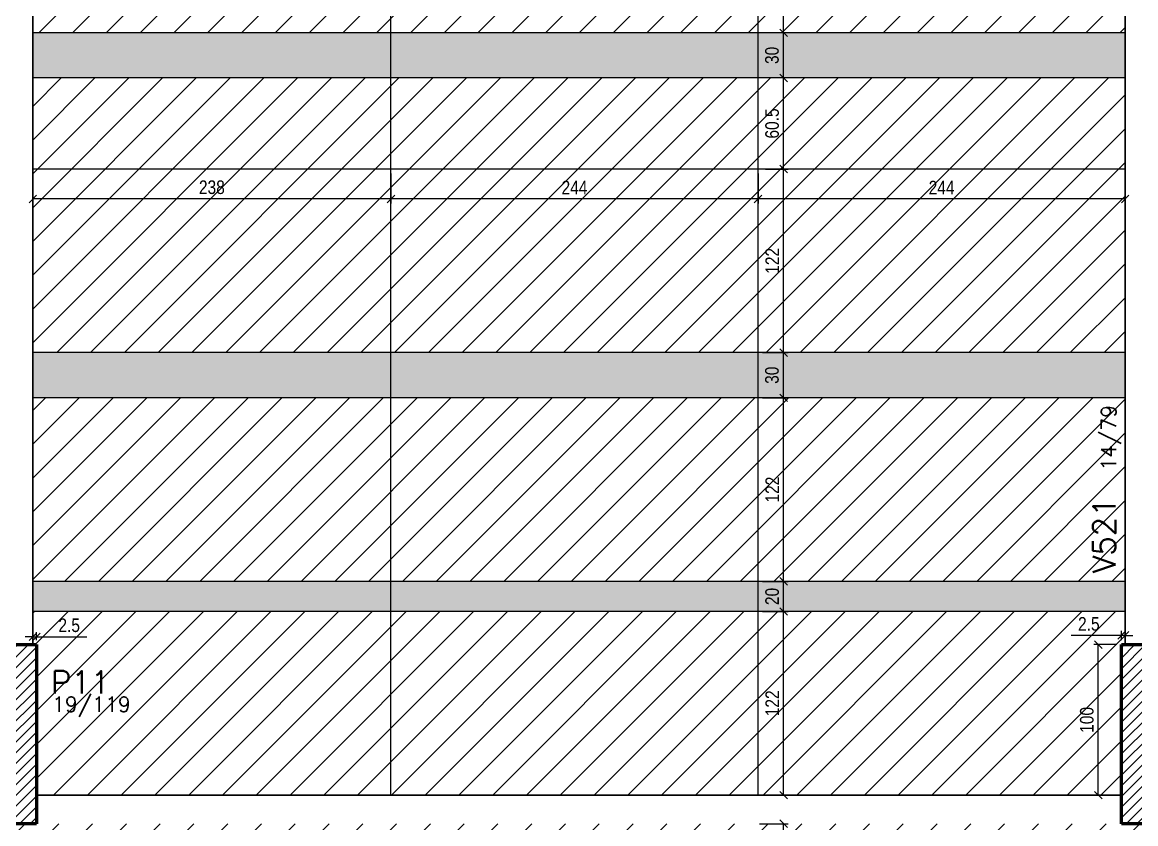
# Model space of a CAD drawing. Extents: x 8513 to 14085, y 7177 to 11211.
# Drawn here: x 10784 to 11524, y 9337 to 9870 of the extents above; entities that cross this region are included whole.
import ezdxf

# ---------------------------------------------------------------- set-up
doc = ezdxf.new("R2010")
doc.units = 0
doc.layers.add('COTA', color=241, linetype='Continuous')
doc.layers.add('Painéis', color=200, linetype='Continuous')
for name, color, linetype, lineweight in [('EST-PILAR', 7, 'Continuous', 9), ('EST-PILAR-CUT', 7, 'Continuous', 60), ('EST-PILAR-TEXT', 7, 'Continuous', 9), ('EST-VIGA', 7, 'Continuous', 30), ('EST-VIGA-TEXT', 7, 'Continuous', 9), ('Hachura', 253, 'Continuous', 9), ('REAPROVEITAMENTO', 7, 'Continuous', 9)]:
    doc.layers.add(name, color=color, linetype=linetype, lineweight=lineweight)
doc.styles.add('COTA TECNICA-50', font='techl___.ttf', dxfattribs={"height": 9})
doc.styles.add('RomanS_IV50', font='romans_IV50.ttf', dxfattribs={"height": 11.25})
doc.styles.add('RomanS_IV50_B', font='', dxfattribs={"height": 18.75})
doc.styles.get('RomanS_IV50_B').set_extended_font_data('RomanS_IV50', bold=True)
doc.dimstyles.new('PAINEL', dxfattribs={"dimtxt": 9, "dimasz": 5, "dimexe": 3, "dimexo": 3, "dimgap": 3, "dimtad": 1, "dimdec": 1, "dimzin": 12, "dimdsep": 46, "dimtxsty": 'COTA TECNICA-50', "dimblk": 'OBLIQUE', "dimcen": 0, "dimclrd": 4, "dimclre": 4, "dimclrt": 1, "dimadec": 1, "dimazin": 3, "dimtfac": 1, "dimtdec": 1, "dimtmove": 0, "dimatfit": 3, "dimldrblk": 'OBLIQUE', "dimfxl": 1, "dimtolj": 1, "dimtzin": 12, "dimarcsym": 0})
pattern_1 = [(45, (10031.514, 9258.8226), (-3.535534, 3.535534), [])]
pattern_2 = [(45, (-110.975, -32.35), (-11.22532, 11.22532), [])]

# ---------------------------------------------------------------- blocks, each defined once
blk = doc.blocks.new('_Oblique')
at = {"color": 0, "linetype": 'ByBlock', "lineweight": -2}
blk.add_line((-0.5, -0.5), (0.5, 0.5), dxfattribs=at)
blk = doc.blocks.new('*D280')
at = {"layer": 'COTA', "color": 4, "lineweight": -2, "transparency": 16777216}
for p, q in [((10790.51, 9461.53), (10785.51, 9461.53)), ((10790.51, 9459.32), (10790.51, 9464.53)), ((10790.51, 9461.53), (10793.01, 9461.53)), ((10793.01, 9459.32), (10793.01, 9464.53)), ((10793.01, 9461.53), (10826.37, 9461.53))]:
    blk.add_line(p, q, dxfattribs=at)
at = {"layer": 'Defpoints', "color": 0, "transparency": 16777216}
for p in [(10793.01, 9461.53), (10790.51, 9456.32), (10793.01, 9456.32)]:
    blk.add_point(p, dxfattribs=at)
at = {"layer": 'COTA', "color": 4, "lineweight": -2, "transparency": 16777216, "xscale": 5, "yscale": 5, "zscale": 5}
blk.add_blockref('_Oblique', (10790.51, 9461.53), dxfattribs=at)
at = {"layer": 'COTA', "color": 4, "lineweight": -2, "transparency": 16777216, "xscale": 5, "yscale": 5, "zscale": 5, "rotation": 180}
blk.add_blockref('_Oblique', (10793.01, 9461.53), dxfattribs=at)
at = {"layer": 'COTA', "color": 1, "transparency": 16777216, "insert": (10814.69, 9469.13), "char_height": 9, "attachment_point": 5, "style": 'COTA TECNICA-50'}
blk.add_mtext('\\A1;2.5', dxfattribs=at)
blk = doc.blocks.new('*D290')
at = {"layer": 'COTA', "color": 4, "lineweight": -2, "transparency": 16777216}
for p, q in [((11511.01, 9456.32), (11495.63, 9456.32)), ((11498.63, 9356.32), (11498.63, 9456.32)), ((11511.01, 9356.32), (11495.63, 9356.32))]:
    blk.add_line(p, q, dxfattribs=at)
at = {"layer": 'Defpoints', "color": 0, "transparency": 16777216}
for p in [(11498.63, 9456.32), (11514.01, 9456.32), (11514.01, 9356.32)]:
    blk.add_point(p, dxfattribs=at)
at = {"layer": 'COTA', "color": 4, "lineweight": -2, "transparency": 16777216, "xscale": 5, "yscale": 5, "zscale": 5}
for p, rotation in [((11498.63, 9456.32), 90), ((11498.63, 9356.32), 270)]:
    blk.add_blockref('_Oblique', p, dxfattribs=dict(at, rotation=rotation))
at = {"layer": 'COTA', "color": 1, "transparency": 16777216, "insert": (11491.03, 9406.32), "char_height": 9, "attachment_point": 5, "rotation": 90, "style": 'COTA TECNICA-50'}
blk.add_mtext('\\A1;100', dxfattribs=at)
blk = doc.blocks.new('*D291')
at = {"layer": 'COTA', "color": 4, "lineweight": -2, "transparency": 16777216}
for p, q in [((11514.01, 9459.32), (11514.01, 9465.45)), ((11516.51, 9459.32), (11516.51, 9465.45)), ((11514.01, 9462.45), (11480.66, 9462.45)), ((11516.51, 9462.45), (11514.01, 9462.45)), ((11516.51, 9462.45), (11521.51, 9462.45))]:
    blk.add_line(p, q, dxfattribs=at)
at = {"layer": 'Defpoints', "color": 0, "transparency": 16777216}
for p in [(11514.01, 9462.45), (11514.01, 9456.32), (11516.51, 9456.32)]:
    blk.add_point(p, dxfattribs=at)
at = {"layer": 'COTA', "color": 4, "lineweight": -2, "transparency": 16777216, "xscale": 5, "yscale": 5, "zscale": 5}
blk.add_blockref('_Oblique', (11514.01, 9462.45), dxfattribs=at)
at = {"layer": 'COTA', "color": 4, "lineweight": -2, "transparency": 16777216, "xscale": 5, "yscale": 5, "zscale": 5, "rotation": 180}
blk.add_blockref('_Oblique', (11516.51, 9462.45), dxfattribs=at)
at = {"layer": 'COTA', "color": 1, "transparency": 16777216, "insert": (11492.34, 9470.05), "char_height": 9, "attachment_point": 5, "style": 'COTA TECNICA-50'}
blk.add_mtext('\\A1;2.5', dxfattribs=at)
blk = doc.blocks.new('*D321')
at = {"layer": 'COTA', "color": 4, "lineweight": -2, "transparency": 16777216}
for p, q in [((11272.51, 9769.32), (11272.51, 9749.44)), ((11516.51, 9769.32), (11516.51, 9749.44)), ((11516.51, 9752.44), (11272.51, 9752.44))]:
    blk.add_line(p, q, dxfattribs=at)
at = {"layer": 'Defpoints', "color": 0, "transparency": 16777216}
for p in [(11272.51, 9772.32), (11516.51, 9772.32), (11272.51, 9752.44)]:
    blk.add_point(p, dxfattribs=at)
at = {"layer": 'COTA', "color": 4, "lineweight": -2, "transparency": 16777216, "xscale": 5, "yscale": 5, "zscale": 5, "rotation": 180}
blk.add_blockref('_Oblique', (11272.51, 9752.44), dxfattribs=at)
at = {"layer": 'COTA', "color": 4, "lineweight": -2, "transparency": 16777216, "xscale": 5, "yscale": 5, "zscale": 5}
blk.add_blockref('_Oblique', (11516.51, 9752.44), dxfattribs=at)
at = {"layer": 'COTA', "color": 1, "transparency": 16777216, "insert": (11394.51, 9760.01), "char_height": 9, "attachment_point": 5, "style": 'COTA TECNICA-50'}
blk.add_mtext('\\A1;244', dxfattribs=at)
blk = doc.blocks.new('*D322')
at = {"layer": 'COTA', "color": 4, "lineweight": -2, "transparency": 16777216}
for p, q in [((11028.51, 9769.32), (11028.51, 9749.44)), ((11272.51, 9769.32), (11272.51, 9749.44)), ((11272.51, 9752.44), (11028.51, 9752.44))]:
    blk.add_line(p, q, dxfattribs=at)
at = {"layer": 'Defpoints', "color": 0, "transparency": 16777216}
for p in [(11028.51, 9772.32), (11272.51, 9772.32), (11028.51, 9752.44)]:
    blk.add_point(p, dxfattribs=at)
at = {"layer": 'COTA', "color": 4, "lineweight": -2, "transparency": 16777216, "xscale": 5, "yscale": 5, "zscale": 5, "rotation": 180}
blk.add_blockref('_Oblique', (11028.51, 9752.44), dxfattribs=at)
at = {"layer": 'COTA', "color": 4, "lineweight": -2, "transparency": 16777216, "xscale": 5, "yscale": 5, "zscale": 5}
blk.add_blockref('_Oblique', (11272.51, 9752.44), dxfattribs=at)
at = {"layer": 'COTA', "color": 1, "transparency": 16777216, "insert": (11150.51, 9760.01), "char_height": 9, "attachment_point": 5, "style": 'COTA TECNICA-50'}
blk.add_mtext('\\A1;244', dxfattribs=at)
blk = doc.blocks.new('*D323')
at = {"layer": 'COTA', "color": 4, "lineweight": -2, "transparency": 16777216}
for p, q in [((10790.51, 9769.32), (10790.51, 9749.44)), ((11028.51, 9769.32), (11028.51, 9749.44)), ((11028.51, 9752.44), (10790.51, 9752.44))]:
    blk.add_line(p, q, dxfattribs=at)
at = {"layer": 'Defpoints', "color": 0, "transparency": 16777216}
for p in [(10790.51, 9772.32), (11028.51, 9772.32), (10790.51, 9752.44)]:
    blk.add_point(p, dxfattribs=at)
at = {"layer": 'COTA', "color": 4, "lineweight": -2, "transparency": 16777216, "xscale": 5, "yscale": 5, "zscale": 5, "rotation": 180}
blk.add_blockref('_Oblique', (10790.51, 9752.44), dxfattribs=at)
at = {"layer": 'COTA', "color": 4, "lineweight": -2, "transparency": 16777216, "xscale": 5, "yscale": 5, "zscale": 5}
blk.add_blockref('_Oblique', (11028.51, 9752.44), dxfattribs=at)
at = {"layer": 'COTA', "color": 1, "transparency": 16777216, "insert": (10909.51, 9760.16), "char_height": 9, "attachment_point": 5, "style": 'COTA TECNICA-50'}
blk.add_mtext('\\A1;238', dxfattribs=at)
blk = doc.blocks.new('*D270')
at = {"layer": 'COTA', "color": 4, "lineweight": -2, "transparency": 16777216}
for p, q in [((11275.51, 9478.32), (11292.48, 9478.32)), ((11289.48, 9356.32), (11289.48, 9478.32)), ((11275.51, 9356.32), (11292.48, 9356.32))]:
    blk.add_line(p, q, dxfattribs=at)
at = {"layer": 'Defpoints', "color": 0, "transparency": 16777216}
for p in [(11272.51, 9478.32), (11289.48, 9478.32), (11272.51, 9356.32)]:
    blk.add_point(p, dxfattribs=at)
at = {"layer": 'COTA', "color": 4, "lineweight": -2, "transparency": 16777216, "xscale": 5, "yscale": 5, "zscale": 5}
for p, rotation in [((11289.48, 9478.32), 90), ((11289.48, 9356.32), 270)]:
    blk.add_blockref('_Oblique', p, dxfattribs=dict(at, rotation=rotation))
at = {"layer": 'COTA', "color": 1, "transparency": 16777216, "insert": (11281.93, 9417.32), "char_height": 9, "attachment_point": 5, "rotation": 90, "style": 'COTA TECNICA-50'}
blk.add_mtext('\\A1;122', dxfattribs=at)
blk = doc.blocks.new('*D271')
at = {"layer": 'COTA', "color": 4, "lineweight": -2, "transparency": 16777216}
for p, q in [((11275.51, 9498.32), (11292.48, 9498.32)), ((11289.48, 9478.32), (11289.48, 9498.32)), ((11275.51, 9478.32), (11292.48, 9478.32))]:
    blk.add_line(p, q, dxfattribs=at)
at = {"layer": 'Defpoints', "color": 0, "transparency": 16777216}
for p in [(11272.51, 9498.32), (11289.48, 9498.32), (11272.51, 9478.32)]:
    blk.add_point(p, dxfattribs=at)
at = {"layer": 'COTA', "color": 4, "lineweight": -2, "transparency": 16777216, "xscale": 5, "yscale": 5, "zscale": 5}
for p, rotation in [((11289.48, 9498.32), 90), ((11289.48, 9478.32), 270)]:
    blk.add_blockref('_Oblique', p, dxfattribs=dict(at, rotation=rotation))
at = {"layer": 'COTA', "color": 1, "transparency": 16777216, "insert": (11281.89, 9488.32), "char_height": 9, "attachment_point": 5, "rotation": 90, "style": 'COTA TECNICA-50'}
blk.add_mtext('\\A1;20', dxfattribs=at)
blk = doc.blocks.new('*D272')
at = {"layer": 'COTA', "color": 4, "lineweight": -2, "transparency": 16777216}
for p, q in [((11275.51, 9620.32), (11292.48, 9620.32)), ((11289.48, 9498.32), (11289.48, 9620.32)), ((11275.51, 9498.32), (11292.48, 9498.32))]:
    blk.add_line(p, q, dxfattribs=at)
at = {"layer": 'Defpoints', "color": 0, "transparency": 16777216}
for p in [(11272.51, 9620.32), (11289.48, 9620.32), (11272.51, 9498.32)]:
    blk.add_point(p, dxfattribs=at)
at = {"layer": 'COTA', "color": 4, "lineweight": -2, "transparency": 16777216, "xscale": 5, "yscale": 5, "zscale": 5}
for p, rotation in [((11289.48, 9620.32), 90), ((11289.48, 9498.32), 270)]:
    blk.add_blockref('_Oblique', p, dxfattribs=dict(at, rotation=rotation))
at = {"layer": 'COTA', "color": 1, "transparency": 16777216, "insert": (11281.93, 9559.32), "char_height": 9, "attachment_point": 5, "rotation": 90, "style": 'COTA TECNICA-50'}
blk.add_mtext('\\A1;122', dxfattribs=at)
blk = doc.blocks.new('*D273')
at = {"layer": 'COTA', "color": 4, "lineweight": -2, "transparency": 16777216}
for p, q in [((11275.51, 9650.32), (11292.48, 9650.32)), ((11289.48, 9620.32), (11289.48, 9650.32)), ((11275.51, 9620.32), (11292.48, 9620.32))]:
    blk.add_line(p, q, dxfattribs=at)
at = {"layer": 'Defpoints', "color": 0, "transparency": 16777216}
for p in [(11272.51, 9650.32), (11289.48, 9650.32), (11272.51, 9620.32)]:
    blk.add_point(p, dxfattribs=at)
at = {"layer": 'COTA', "color": 4, "lineweight": -2, "transparency": 16777216, "xscale": 5, "yscale": 5, "zscale": 5}
for p, rotation in [((11289.48, 9650.32), 90), ((11289.48, 9620.32), 270)]:
    blk.add_blockref('_Oblique', p, dxfattribs=dict(at, rotation=rotation))
at = {"layer": 'COTA', "color": 1, "transparency": 16777216, "insert": (11281.79, 9635.32), "char_height": 9, "attachment_point": 5, "rotation": 90, "style": 'COTA TECNICA-50'}
blk.add_mtext('\\A1;30', dxfattribs=at)
blk = doc.blocks.new('*D274')
at = {"layer": 'COTA', "color": 4, "lineweight": -2, "transparency": 16777216}
for p, q in [((11277.48, 9772.32), (11292.48, 9772.32)), ((11289.48, 9650.32), (11289.48, 9772.32)), ((11275.51, 9650.32), (11292.48, 9650.32))]:
    blk.add_line(p, q, dxfattribs=at)
at = {"layer": 'Defpoints', "color": 0, "transparency": 16777216}
for p in [(11274.48, 9772.32), (11289.48, 9772.32), (11272.51, 9650.32)]:
    blk.add_point(p, dxfattribs=at)
at = {"layer": 'COTA', "color": 4, "lineweight": -2, "transparency": 16777216, "xscale": 5, "yscale": 5, "zscale": 5}
for p, rotation in [((11289.48, 9772.32), 90), ((11289.48, 9650.32), 270)]:
    blk.add_blockref('_Oblique', p, dxfattribs=dict(at, rotation=rotation))
at = {"layer": 'COTA', "color": 1, "transparency": 16777216, "insert": (11281.93, 9711.32), "char_height": 9, "attachment_point": 5, "rotation": 90, "style": 'COTA TECNICA-50'}
blk.add_mtext('\\A1;122', dxfattribs=at)
blk = doc.blocks.new('*D275')
at = {"layer": 'COTA', "color": 4, "lineweight": -2, "transparency": 16777216}
for p, q in [((11289.48, 9772.32), (11289.48, 9832.82)), ((11277.48, 9772.32), (11292.48, 9772.32))]:
    blk.add_line(p, q, dxfattribs=at)
at = {"layer": 'Defpoints', "color": 0, "transparency": 16777216}
for p in [(11289.48, 9832.82), (11289.48, 9832.82), (11274.48, 9772.32)]:
    blk.add_point(p, dxfattribs=at)
at = {"layer": 'COTA', "color": 4, "lineweight": -2, "transparency": 16777216, "xscale": 5, "yscale": 5, "zscale": 5}
for p, rotation in [((11289.48, 9832.82), 90), ((11289.48, 9772.32), 270)]:
    blk.add_blockref('_Oblique', p, dxfattribs=dict(at, rotation=rotation))
at = {"layer": 'COTA', "color": 1, "transparency": 16777216, "insert": (11281.88, 9802.57), "char_height": 9, "attachment_point": 5, "rotation": 90, "style": 'COTA TECNICA-50'}
blk.add_mtext('\\A1;60.5', dxfattribs=at)
blk = doc.blocks.new('*D276')
at = {"layer": 'COTA', "color": 4, "lineweight": -2, "transparency": 16777216}
blk.add_line((11289.48, 9832.82), (11289.48, 9862.82), dxfattribs=at)
at = {"layer": 'Defpoints', "color": 0, "transparency": 16777216}
for p in [(11289.48, 9862.82), (11289.48, 9862.82), (11289.48, 9832.82)]:
    blk.add_point(p, dxfattribs=at)
at = {"layer": 'COTA', "color": 4, "lineweight": -2, "transparency": 16777216, "xscale": 5, "yscale": 5, "zscale": 5}
for p, rotation in [((11289.48, 9862.82), 90), ((11289.48, 9832.82), 270)]:
    blk.add_blockref('_Oblique', p, dxfattribs=dict(at, rotation=rotation))
at = {"layer": 'COTA', "color": 1, "transparency": 16777216, "insert": (11281.79, 9847.82), "char_height": 9, "attachment_point": 5, "rotation": 90, "style": 'COTA TECNICA-50'}
blk.add_mtext('\\A1;30', dxfattribs=at)
blk = doc.blocks.new('*D277')
at = {"layer": 'COTA', "color": 4, "lineweight": -2, "transparency": 16777216}
blk.add_line((11289.48, 9862.82), (11289.48, 9984.82), dxfattribs=at)
at = {"layer": 'Defpoints', "color": 0, "transparency": 16777216}
for p in [(11289.48, 9984.82), (11289.48, 9984.82), (11289.48, 9862.82)]:
    blk.add_point(p, dxfattribs=at)
at = {"layer": 'COTA', "color": 4, "lineweight": -2, "transparency": 16777216, "xscale": 5, "yscale": 5, "zscale": 5}
for p, rotation in [((11289.48, 9984.82), 90), ((11289.48, 9862.82), 270)]:
    blk.add_blockref('_Oblique', p, dxfattribs=dict(at, rotation=rotation))
at = {"layer": 'COTA', "color": 1, "transparency": 16777216, "insert": (11281.93, 9923.82), "char_height": 9, "attachment_point": 5, "rotation": 90, "style": 'COTA TECNICA-50'}
blk.add_mtext('\\A1;122', dxfattribs=at)
blk = doc.blocks.new('*D503')
at = {"layer": 'COTA', "color": 4, "lineweight": -2, "transparency": 16777216}
for p, q in [((11273.51, 9337.32), (11292.48, 9337.32)), ((11289.48, 9236.32), (11289.48, 9337.32)), ((11273.51, 9236.32), (11292.48, 9236.32))]:
    blk.add_line(p, q, dxfattribs=at)
at = {"layer": 'Defpoints', "color": 0, "transparency": 16777216}
for p in [(11270.51, 9337.32), (11289.48, 9337.32), (11270.51, 9236.32)]:
    blk.add_point(p, dxfattribs=at)
at = {"layer": 'COTA', "color": 4, "lineweight": -2, "transparency": 16777216, "xscale": 5, "yscale": 5, "zscale": 5}
for p, rotation in [((11289.48, 9337.32), 90), ((11289.48, 9236.32), 270)]:
    blk.add_blockref('_Oblique', p, dxfattribs=dict(at, rotation=rotation))
at = {"layer": 'COTA', "color": 1, "transparency": 16777216, "insert": (11281.89, 9286.82), "char_height": 9, "attachment_point": 5, "rotation": 90, "style": 'COTA TECNICA-50'}
blk.add_mtext('\\A1;101', dxfattribs=at)

msp = doc.modelspace()

# ---------------------------------------------------------------- hatches: boundary and pattern name
at = {"layer": 'EST-PILAR'}
h = msp.add_hatch(dxfattribs=at)
h.set_pattern_fill('FP_1', color=5, style=0, pattern_type=2)
h.set_pattern_definition(pattern_1)
h.paths.add_polyline_path([(10793.01, 9337.32), (10793.01, 9456.32), (10774.01, 9456.32), (10774.01, 9337.32)], flags=0)
h = msp.add_hatch(dxfattribs=at)
h.set_pattern_fill('FP_1', color=5, style=0, pattern_type=2)
h.set_pattern_definition(pattern_1)
h.paths.add_polyline_path([(11514.01, 9337.32), (11533.01, 9337.32), (11533.01, 9456.32), (11514.01, 9456.32)], flags=0)
at = {"layer": 'Hachura'}
h = msp.add_hatch(color=256, dxfattribs=at)
h.dxf.hatch_style = 1
h.paths.add_polyline_path([(11272.51, 9832.82), (11272.51, 9862.82), (11516.51, 9862.82), (11516.51, 9832.82)])
h.paths.add_polyline_path([(11028.51, 9832.82), (11028.51, 9862.82), (11272.51, 9862.82), (11272.51, 9832.82)])
h.paths.add_polyline_path([(11028.51, 9862.82), (11028.51, 9832.82), (10790.51, 9832.82), (10790.51, 9862.82)])
h.paths.add_polyline_path([(11028.51, 9650.32), (11028.51, 9620.32), (10790.51, 9620.32), (10790.51, 9650.32)])
h.paths.add_polyline_path([(11272.51, 9650.32), (11272.51, 9620.32), (11028.51, 9620.32), (11028.51, 9650.32)])
h.paths.add_polyline_path([(11272.51, 9620.32), (11272.51, 9650.32), (11516.51, 9650.32), (11516.51, 9620.32)])
h.paths.add_polyline_path([(11272.51, 9478.32), (11272.51, 9498.32), (11516.51, 9498.32), (11516.51, 9478.32)])
h.paths.add_polyline_path([(11028.51, 9478.32), (11028.51, 9498.32), (11272.51, 9498.32), (11272.51, 9478.32)])
h.paths.add_polyline_path([(10790.51, 9478.32), (10790.51, 9498.32), (11028.51, 9498.32), (11028.51, 9478.32)])
at = {"layer": 'REAPROVEITAMENTO'}
h = msp.add_hatch(dxfattribs=at)
h.set_pattern_fill('ANSI31', color=251, scale=5, style=0)
h.set_pattern_definition(pattern_2)
h.paths.add_polyline_path([(11028.51, 9862.82), (11028.51, 9984.82), (10808.01, 9984.82), (10790.51, 9984.82), (10790.51, 9862.82)])
h.paths.add_polyline_path([(11028.51, 9772.32), (11028.51, 9832.82), (10790.51, 9832.82), (10790.51, 9772.32)])
h.paths.add_polyline_path([(11028.51, 9650.32), (11028.51, 9772.32), (10790.51, 9772.32), (10790.51, 9650.32)])
h.paths.add_polyline_path([(11028.51, 9498.32), (11028.51, 9620.32), (10790.51, 9620.32), (10790.51, 9498.32)])
h.paths.add_polyline_path([(11028.51, 9478.32), (10790.51, 9478.32), (10790.51, 9456.32), (10793.01, 9456.32), (10793.01, 9356.32), (11028.51, 9356.32)])
h.paths.add_polyline_path([(11028.51, 9478.32), (11028.51, 9356.32), (11272.51, 9356.32), (11272.51, 9478.32)])
h.paths.add_polyline_path([(11028.51, 9620.32), (11028.51, 9498.32), (11272.51, 9498.32), (11272.51, 9620.32)])
h.paths.add_polyline_path([(11028.51, 9772.32), (11028.51, 9650.32), (11272.51, 9650.32), (11272.51, 9772.32)])
h.paths.add_polyline_path([(11272.51, 9772.32), (11272.51, 9832.82), (11028.51, 9832.82), (11028.51, 9772.32)])
h.paths.add_polyline_path([(11028.51, 9862.82), (11272.51, 9862.82), (11272.51, 9984.82), (11028.51, 9984.82)])
h.paths.add_polyline_path([(11516.51, 9862.82), (11516.51, 9984.82), (11499.01, 9984.82), (11272.51, 9984.82), (11272.51, 9862.82)])
h.paths.add_polyline_path([(11516.51, 9772.32), (11516.51, 9832.82), (11272.51, 9832.82), (11272.51, 9772.32)])
h.paths.add_polyline_path([(11516.51, 9650.32), (11516.51, 9772.32), (11272.51, 9772.32), (11272.51, 9650.32)])
h.paths.add_polyline_path([(11516.51, 9498.32), (11516.51, 9620.32), (11272.51, 9620.32), (11272.51, 9498.32)])
h.paths.add_polyline_path([(11514.01, 9356.32), (11514.01, 9456.32), (11516.51, 9456.32), (11516.51, 9478.32), (11272.51, 9478.32), (11272.51, 9356.32)])
h = msp.add_hatch(dxfattribs=at)
h.set_pattern_fill('ANSI31', color=251, scale=5, style=0)
h.set_pattern_definition(pattern_2)
h.paths.add_polyline_path([(10050.51, 9337.32), (10050.51, 9236.32), (10294.51, 9236.32), (10294.51, 9337.32)])
h.paths.add_polyline_path([(10538.51, 9236.32), (10538.51, 9337.32), (10294.51, 9337.32), (10294.51, 9236.32)])
h.paths.add_polyline_path([(10782.51, 9236.32), (10782.51, 9337.32), (10774.01, 9337.32), (10538.51, 9337.32), (10538.51, 9236.32)])
h.paths.add_polyline_path([(11026.51, 9236.32), (11026.51, 9264.87, -0.813689), (11007.34, 9268.85, -0.813689), (11026.51, 9272.83), (11026.51, 9337.32), (10793.01, 9337.32), (10782.51, 9337.32), (10782.51, 9236.32)])
h.paths.add_polyline_path([(11026.51, 9337.32), (11026.51, 9272.83, -0.207641), (11026.51, 9264.87), (11026.51, 9236.32), (11270.51, 9236.32), (11270.51, 9337.32)])
h.paths.add_polyline_path([(11270.51, 9337.32), (11270.51, 9236.32), (11514.51, 9236.32), (11514.51, 9337.32), (11514.01, 9337.32)])
h.paths.add_polyline_path([(11758.51, 9236.32), (11758.51, 9337.32), (11533.01, 9337.32), (11514.51, 9337.32), (11514.51, 9236.32)])
h.paths.add_polyline_path([(12002.51, 9236.32), (12002.51, 9337.32), (11758.51, 9337.32), (11758.51, 9236.32)])
h.paths.add_polyline_path([(12002.51, 9337.32), (12002.51, 9236.32), (12246.51, 9236.32), (12246.51, 9337.32)])
h.paths.add_polyline_path([(12246.51, 9337.32), (12246.51, 9236.32), (12454.01, 9236.32), (12454.01, 9337.32)])
h.paths.add_polyline_path([(11758.51, 9236.32), (11758.51, 9179.32), (12002.51, 9179.32), (12002.51, 9236.32)])
h.paths.add_polyline_path([(11514.51, 9236.32), (11514.51, 9179.32), (11578.01, 9179.32), (11758.51, 9179.32), (11758.51, 9236.32)])
h.paths.add_polyline_path([(11469.01, 9179.32), (11514.51, 9179.32), (11514.51, 9236.32), (11270.51, 9236.32), (11270.51, 9179.32)])
h.paths.add_polyline_path([(11270.51, 9179.32), (11270.51, 9236.32), (11026.51, 9236.32), (11026.51, 9179.32)])
h.paths.add_polyline_path([(11026.51, 9179.32), (11026.51, 9236.32), (10782.51, 9236.32), (10782.51, 9179.32), (10793.01, 9179.32)])
h.paths.add_polyline_path([(10538.51, 9236.32), (10538.51, 9179.32), (10774.01, 9179.32), (10782.51, 9179.32), (10782.51, 9236.32)])
h.paths.add_polyline_path([(10294.51, 9236.32), (10294.51, 9179.32), (10538.51, 9179.32), (10538.51, 9236.32)])
h.paths.add_polyline_path([(10294.51, 9179.32), (10294.51, 9236.32), (10050.51, 9236.32), (10050.51, 9179.32)])

# ---------------------------------------------------------------- linework, layer by layer
at = {"layer": 'EST-PILAR-CUT', "color": 5}
for p, q in [((10774.01, 9456.32), (10793.01, 9456.32)), ((10793.01, 9456.32), (10793.01, 9337.32)), ((11514.01, 9337.32), (11514.01, 9456.32)), ((11514.01, 9456.32), (11533.01, 9456.32)), ((10793.01, 9337.32), (10774.01, 9337.32)), ((11533.01, 9337.32), (11514.01, 9337.32))]:
    msp.add_line(p, q, dxfattribs=at)
at = {"layer": 'EST-VIGA', "color": 3}
for p, q in [((10790.51, 9456.32), (10790.51, 9984.82)), ((11516.51, 9456.32), (11516.51, 9984.82)), ((10793.01, 9356.32), (11514.01, 9356.32))]:
    msp.add_line(p, q, dxfattribs=at)
at = {"layer": 'Painéis', "ltscale": 70}
for p, q in [((11028.51, 9356.32), (11028.51, 9984.82)), ((11272.51, 9356.32), (11272.51, 9984.82)), ((11516.51, 9862.82), (10790.51, 9862.82)), ((11516.51, 9832.82), (10790.51, 9832.82)), ((11516.51, 9772.32), (10790.51, 9772.32)), ((11516.51, 9650.32), (10790.51, 9650.32)), ((11516.51, 9620.32), (10790.51, 9620.32)), ((11516.51, 9498.32), (10790.51, 9498.32)), ((11516.51, 9478.32), (10790.51, 9478.32))]:
    msp.add_line(p, q, dxfattribs=at)

# ---------------------------------------------------------------- texts
at = {"layer": 'EST-PILAR-TEXT', "lineweight": 50, "insert": (10802.57, 9438.8), "char_height": 15, "width": 54.9156, "attachment_point": 1, "style": 'RomanS_IV50_B'}
msp.add_mtext('P11', dxfattribs=at)
msp.add_mtext('P11', dxfattribs=at)
at = {"layer": 'EST-PILAR-TEXT', "lineweight": 30, "insert": (10803.32, 9421.67), "char_height": 10, "width": 70.5485, "attachment_point": 1, "style": 'RomanS_IV50'}
msp.add_mtext('19/119', dxfattribs=at)
msp.add_mtext('19/119', dxfattribs=at)
at = {"layer": 'EST-VIGA-TEXT', "lineweight": 30, "insert": (11500.51, 9571.87), "char_height": 10, "width": 58.924, "attachment_point": 1, "rotation": 90, "style": 'RomanS_IV50'}
msp.add_mtext('14/79', dxfattribs=at)
at = {"layer": 'EST-VIGA-TEXT', "lineweight": 50, "insert": (11495.06, 9503.86), "char_height": 15, "width": 70.1477, "attachment_point": 1, "rotation": 90, "style": 'RomanS_IV50_B'}
msp.add_mtext('V521', dxfattribs=at)

# ---------------------------------------------------------------- dimensions: what is measured, and where the dimension line sits
at = {"layer": 'COTA'}
for base, p1, p2, angle, picture, middle in [((11289.48, 9984.82), (11289.48, 9862.82), (11289.48, 9984.82), 90, '*D277', (11281.93, 9923.82)), ((11289.48, 9862.82), (11289.48, 9832.82), (11289.48, 9862.82), 90, '*D276', (11281.79, 9847.82)), ((11289.48, 9832.82), (11274.48, 9772.32), (11289.48, 9832.82), 90, '*D275', (11281.88, 9802.57)), ((10790.51, 9752.44), (11028.51, 9772.32), (10790.51, 9772.32), 180, '*D323', (10909.51, 9760.16)), ((11028.51, 9752.44), (11272.51, 9772.32), (11028.51, 9772.32), 180, '*D322', (11150.51, 9760.01)), ((11289.48, 9772.32), (11272.51, 9650.32), (11274.48, 9772.32), 90, '*D274', (11281.93, 9711.32)), ((11289.48, 9650.32), (11272.51, 9620.32), (11272.51, 9650.32), 90, '*D273', (11281.79, 9635.32)), ((11289.48, 9620.32), (11272.51, 9498.32), (11272.51, 9620.32), 90, '*D272', (11281.93, 9559.32)), ((11289.48, 9498.32), (11272.51, 9478.32), (11272.51, 9498.32), 90, '*D271', (11281.89, 9488.32)), ((11289.48, 9337.32), (11270.51, 9236.32), (11270.51, 9337.32), 90, '*D503', (11281.89, 9286.82))]:
    dim = msp.add_linear_dim(base=base, p1=p1, p2=p2, angle=angle, dimstyle='PAINEL', override={"dimtmove": 1}, dxfattribs=at)
    dim.commit()
    dim.dimension.update_dxf_attribs({"geometry": picture, "text_midpoint": middle})
for base, p1, p2, angle, picture, middle in [((11272.51, 9752.44), (11516.51, 9772.32), (11272.51, 9772.32), 180, '*D321', (11394.51, 9760.01)), ((11289.48, 9478.32), (11272.51, 9356.32), (11272.51, 9478.32), 90, '*D270', (11281.93, 9417.32)), ((10793.01, 9461.53), (10790.51, 9456.32), (10793.01, 9456.32), 180, '*D280', (10814.69, 9469.13)), ((11498.63, 9456.32), (11514.01, 9356.32), (11514.01, 9456.32), 90, '*D290', (11491.03, 9406.32))]:
    dim = msp.add_linear_dim(base=base, p1=p1, p2=p2, angle=angle, dimstyle='PAINEL', dxfattribs=at)
    dim.commit()
    dim.dimension.update_dxf_attribs({"geometry": picture, "text_midpoint": middle})
dim = msp.add_linear_dim(base=(11514.01, 9462.45), p1=(11516.51, 9456.32), p2=(11514.01, 9456.32), dimstyle='PAINEL', dxfattribs=at)
dim.commit()
dim.dimension.update_dxf_attribs({"geometry": '*D291', "text_midpoint": (11492.34, 9470.05)})

doc.saveas('drawing.dxf')
